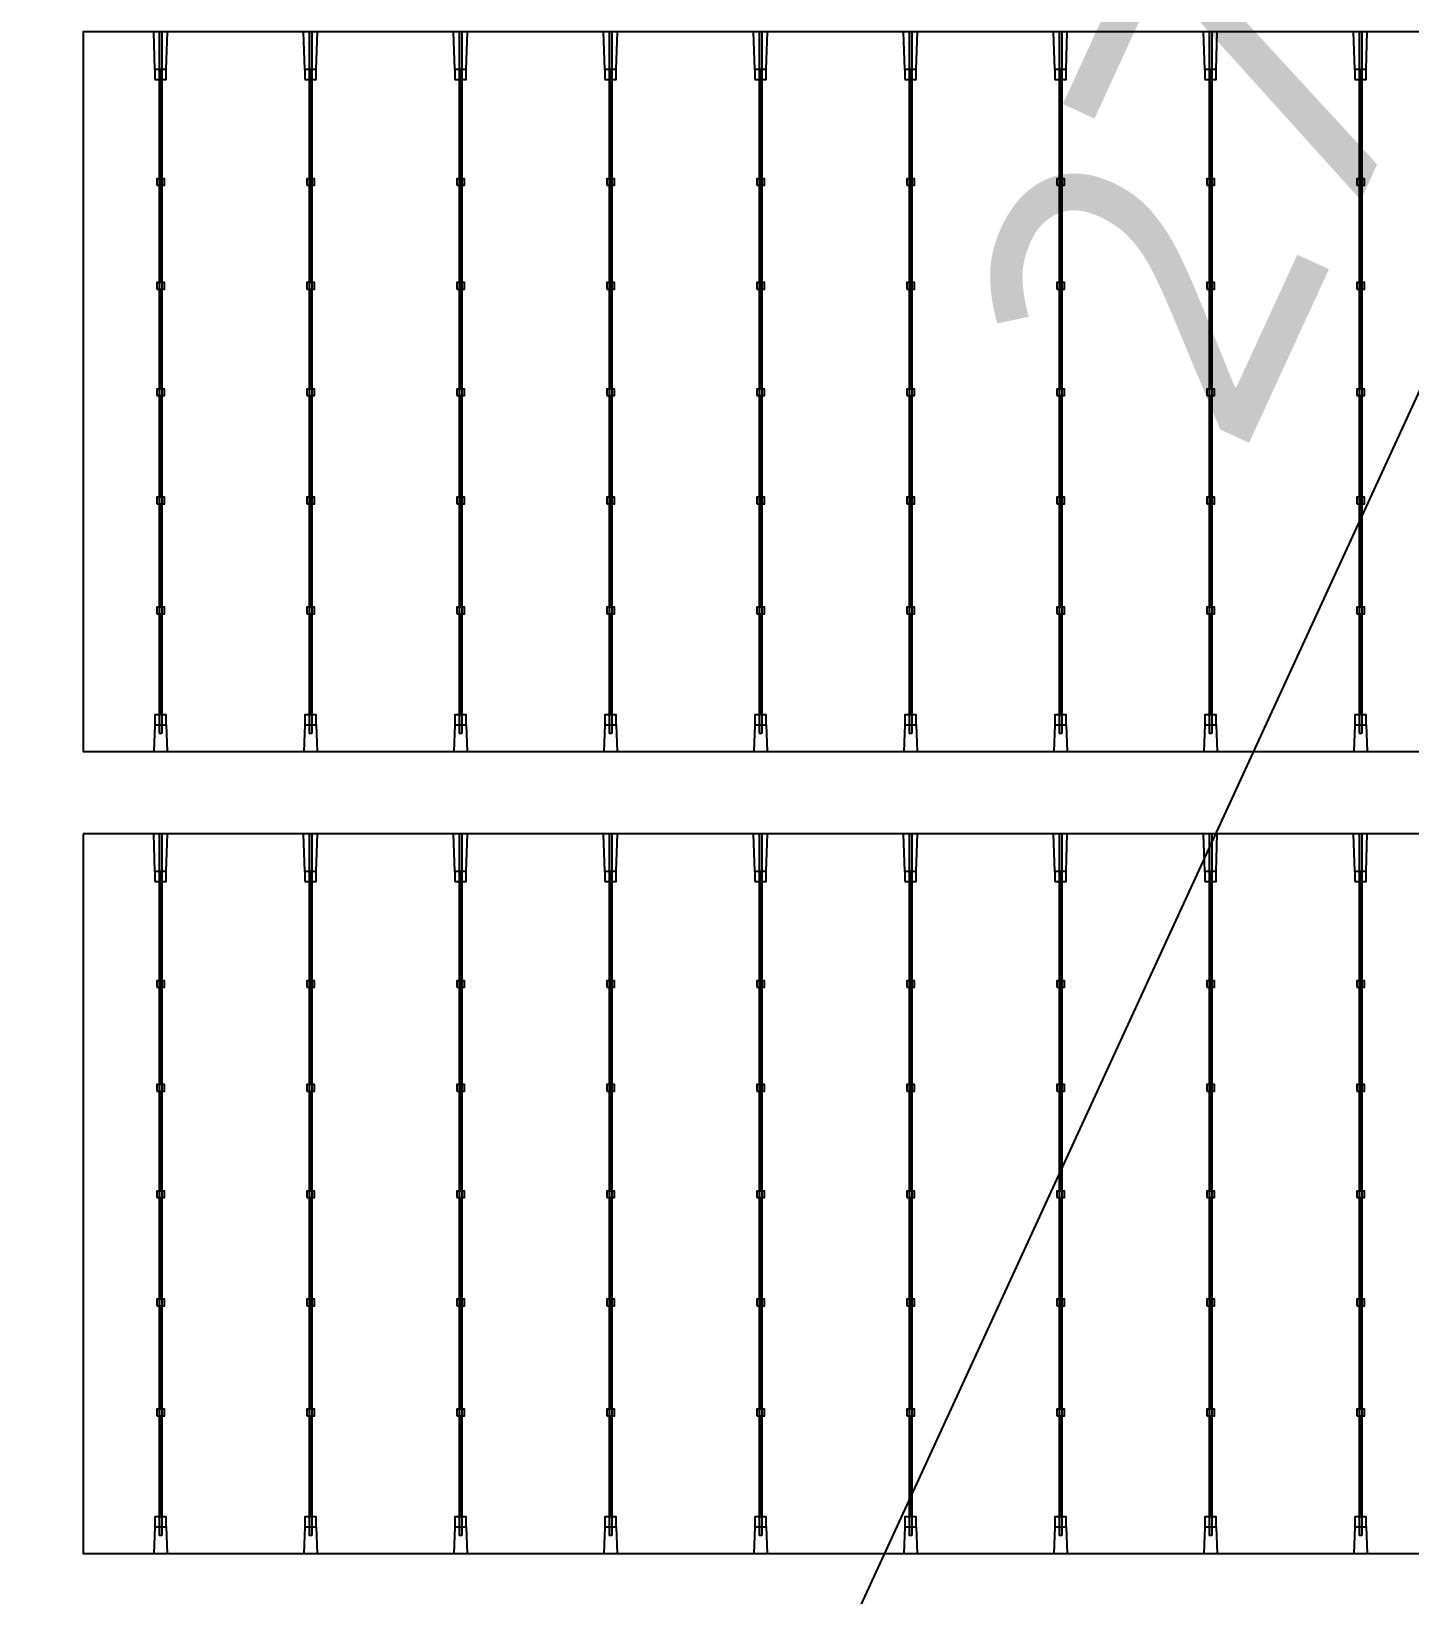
# Model space of a CAD drawing. Header units: millimetres. Extents: x 10297564 to 11610295, y -9287743 to -8409454.
# Drawn here: x 10428762 to 10430980, y -9093088 to -9090573 of the extents above; entities that cross this region are included whole.
import ezdxf

# ---------------------------------------------------------------- set-up
doc = ezdxf.new("R2010")
doc.units = ezdxf.units.MM
doc.header["$LTSCALE"] = 100
doc.layers.add('E1', color=1, linetype='Continuous')
doc.layers.add('Outline', color=5, linetype='Continuous', lineweight=25)
doc.styles.add('HL-S1', font='DotumChe.ttf')
doc.styles.add('MG', font='malgun.ttf')
doc.dimstyles.new('HL-100', dxfattribs={"dimscale": 100, "dimtxt": 3, "dimasz": 4, "dimexe": 2, "dimexo": 2, "dimgap": 1, "dimtad": 1, "dimdec": 0, "dimzin": 0, "dimlunit": 6, "dimtxsty": 'HL-S1', "dimblk": 'DOTSMALL', "dimcen": 4, "dimdle": 2, "dimclrd": 256, "dimclre": 256, "dimclrt": 4, "dimazin": 0, "dimtfac": 1, "dimtdec": 0, "dimtix": 1, "dimtmove": 2, "dimatfit": 3, "dimldrblk": 'DOTSMALL', "dimfxl": 1.5, "dimtolj": 1, "dimtzin": 0, "dimlwd": -1, "dimlwe": -1, "dimarcsym": 0})

# ---------------------------------------------------------------- blocks, each defined once
blk = doc.blocks.new('*D75')
at = {"layer": 'defpoints', "color": 0, "transparency": 16777216}
for p in [(10439230.2, -9073249.8), (10439230.2, -9073249.8), (10423426.7, -9107604.7)]:
    blk.add_point(p, dxfattribs=at)
at = {"layer": 'E1', "color": 1, "transparency": 16777216}
for p, q in [((10439593.6, -9073417), (10439593.6, -9073417)), ((10423593.8, -9107241.3), (10439063, -9073613.2)), ((10423790.1, -9107771.8), (10423790.1, -9107771.8))]:
    blk.add_line(p, q, dxfattribs=at)
for points in [[(10439002.4, -9073585.4), (10439123.6, -9073641.1), (10439230.2, -9073249.8)], [(10423533.3, -9107213.4), (10423654.4, -9107269.1), (10423426.7, -9107604.7)]]:
    blk.add_solid(points, dxfattribs=at)
at = {"layer": 'E1', "color": 7, "transparency": 16777216, "insert": (10430911.1, -9090235.3), "char_height": 500, "attachment_point": 5, "rotation": 65.2972, "style": 'MG'}
blk.add_mtext('\\A1;2711.1', dxfattribs=at)
blk = doc.blocks.new('_DotSmall')
at = {"color": 0, "linetype": 'ByBlock', "const_width": 0.5}
blk.add_lwpolyline([(-0.0625, 0, 1), (0.0625, 0, 1)], format="xyb", close=True, dxfattribs=at)

msp = doc.modelspace()

# ---------------------------------------------------------------- hatches: boundary and pattern name
at = {"true_color": 0x939598}
h = msp.add_hatch(color=252, dxfattribs=at)
h.dxf.hatch_style = 1
h.paths.add_polyline_path([(10428971.8, -9090573.7), (10428967.8, -9090573.7), (10428967.8, -9091702.1), (10428971.8, -9091702.1)])
h = msp.add_hatch(color=252, dxfattribs=at)
h.dxf.hatch_style = 1
h.paths.add_polyline_path([(10429213.1, -9090573.7), (10429209.1, -9090573.7), (10429209.1, -9091702.1), (10429213.1, -9091702.1)])
h = msp.add_hatch(color=252, dxfattribs=at)
h.dxf.hatch_style = 1
h.paths.add_polyline_path([(10429454.4, -9090573.7), (10429450.4, -9090573.7), (10429450.4, -9091702.1), (10429454.4, -9091702.1)])
h = msp.add_hatch(color=252, dxfattribs=at)
h.dxf.hatch_style = 1
h.paths.add_polyline_path([(10429695.7, -9090573.7), (10429691.7, -9090573.7), (10429691.7, -9091702.1), (10429695.7, -9091702.1)])
h = msp.add_hatch(color=252, dxfattribs=at)
h.dxf.hatch_style = 1
h.paths.add_polyline_path([(10429937.1, -9090573.7), (10429933, -9090573.7), (10429933, -9091702.1), (10429937.1, -9091702.1)])
h = msp.add_hatch(color=252, dxfattribs=at)
h.dxf.hatch_style = 1
h.paths.add_polyline_path([(10430178.4, -9090573.7), (10430174.3, -9090573.7), (10430174.3, -9091702.1), (10430178.4, -9091702.1)])
h = msp.add_hatch(color=252, dxfattribs=at)
h.dxf.hatch_style = 1
h.paths.add_polyline_path([(10430419.7, -9090573.7), (10430415.6, -9090573.7), (10430415.6, -9091702.1), (10430419.7, -9091702.1)])
h = msp.add_hatch(color=252, dxfattribs=at)
h.dxf.hatch_style = 1
h.paths.add_polyline_path([(10430661, -9090573.7), (10430656.9, -9090573.7), (10430656.9, -9091702.1), (10430661, -9091702.1)])
h = msp.add_hatch(color=252, dxfattribs=at)
h.dxf.hatch_style = 1
h.paths.add_polyline_path([(10430902.3, -9090573.7), (10430898.2, -9090573.7), (10430898.2, -9091702.1), (10430902.3, -9091702.1)])
h = msp.add_hatch(color=252, dxfattribs=at)
h.dxf.hatch_style = 1
h.paths.add_polyline_path([(10428971.8, -9091863.9), (10428967.8, -9091863.9), (10428967.8, -9092992.4), (10428971.8, -9092992.4)])
h = msp.add_hatch(color=252, dxfattribs=at)
h.dxf.hatch_style = 1
h.paths.add_polyline_path([(10429213.1, -9091863.9), (10429209.1, -9091863.9), (10429209.1, -9092992.4), (10429213.1, -9092992.4)])
h = msp.add_hatch(color=252, dxfattribs=at)
h.dxf.hatch_style = 1
h.paths.add_polyline_path([(10429454.4, -9091863.9), (10429450.4, -9091863.9), (10429450.4, -9092992.4), (10429454.4, -9092992.4)])
h = msp.add_hatch(color=252, dxfattribs=at)
h.dxf.hatch_style = 1
h.paths.add_polyline_path([(10429695.7, -9091863.9), (10429691.7, -9091863.9), (10429691.7, -9092992.4), (10429695.7, -9092992.4)])
h = msp.add_hatch(color=252, dxfattribs=at)
h.dxf.hatch_style = 1
h.paths.add_polyline_path([(10429937.1, -9091863.9), (10429933, -9091863.9), (10429933, -9092992.4), (10429937.1, -9092992.4)])
h = msp.add_hatch(color=252, dxfattribs=at)
h.dxf.hatch_style = 1
h.paths.add_polyline_path([(10430178.4, -9091863.9), (10430174.3, -9091863.9), (10430174.3, -9092992.4), (10430178.4, -9092992.4)])
h = msp.add_hatch(color=252, dxfattribs=at)
h.dxf.hatch_style = 1
h.paths.add_polyline_path([(10430419.7, -9091863.9), (10430415.6, -9091863.9), (10430415.6, -9092992.4), (10430419.7, -9092992.4)])
h = msp.add_hatch(color=252, dxfattribs=at)
h.dxf.hatch_style = 1
h.paths.add_polyline_path([(10430661, -9091863.9), (10430656.9, -9091863.9), (10430656.9, -9092992.4), (10430661, -9092992.4)])
h = msp.add_hatch(color=252, dxfattribs=at)
h.dxf.hatch_style = 1
h.paths.add_polyline_path([(10430902.3, -9091863.9), (10430898.2, -9091863.9), (10430898.2, -9092992.4), (10430902.3, -9092992.4)])

# ---------------------------------------------------------------- linework, layer by layer
for p, q in [((10428960.7, -9090634), (10428958.8, -9090573.7)), ((10428967.8, -9090573.7), (10428967.8, -9091702.1)), ((10428971.8, -9090573.7), (10428971.8, -9091702.1)), ((10428978.9, -9090634), (10428980.8, -9090573.7)), ((10429202, -9090634), (10429200.1, -9090573.7)), ((10429209.1, -9090573.7), (10429209.1, -9091702.1)), ((10429213.1, -9090573.7), (10429213.1, -9091702.1)), ((10429220.2, -9090634), (10429222.1, -9090573.7)), ((10429443.4, -9090634), (10429441.4, -9090573.7)), ((10429450.4, -9090573.7), (10429450.4, -9091702.1)), ((10429454.4, -9090573.7), (10429454.4, -9091702.1)), ((10429461.5, -9090634), (10429463.5, -9090573.7)), ((10429684.7, -9090634), (10429682.7, -9090573.7)), ((10429691.7, -9090573.7), (10429691.7, -9091702.1)), ((10429695.7, -9090573.7), (10429695.7, -9091702.1)), ((10429702.8, -9090634), (10429704.8, -9090573.7)), ((10429926, -9090634), (10429924, -9090573.7)), ((10429933, -9090573.7), (10429933, -9091702.1)), ((10429937.1, -9090573.7), (10429937.1, -9091702.1)), ((10429944.1, -9090634), (10429946.1, -9090573.7)), ((10430167.3, -9090634), (10430165.3, -9090573.7)), ((10430174.3, -9090573.7), (10430174.3, -9091702.1)), ((10430178.4, -9090573.7), (10430178.4, -9091702.1)), ((10430185.4, -9090634), (10430187.4, -9090573.7)), ((10430408.6, -9090634), (10430406.6, -9090573.7)), ((10430415.6, -9090573.7), (10430415.6, -9091702.1)), ((10430419.7, -9090573.7), (10430419.7, -9091702.1)), ((10430426.7, -9090634), (10430428.7, -9090573.7)), ((10430649.9, -9090634), (10430647.9, -9090573.7)), ((10430656.9, -9090573.7), (10430656.9, -9091702.1)), ((10430661, -9090573.7), (10430661, -9091702.1)), ((10430668, -9090634), (10430670, -9090573.7)), ((10430891.2, -9090634), (10430889.2, -9090573.7)), ((10430898.2, -9090573.7), (10430898.2, -9091702.1)), ((10430902.3, -9090573.7), (10430902.3, -9091702.1)), ((10430909.3, -9090634), (10430911.3, -9090573.7)), ((10428969.4, -9090634.7), (10428969.4, -9090977)), ((10428970.2, -9090634.7), (10428970.2, -9090977)), ((10429210.7, -9090634.7), (10429210.7, -9090977)), ((10429211.5, -9090634.7), (10429211.5, -9090977)), ((10429452, -9090634.7), (10429452, -9091148.2)), ((10429452.8, -9090634.7), (10429452.8, -9091148.2)), ((10429693.3, -9090634.7), (10429693.3, -9091148.2)), ((10429694.1, -9090634.7), (10429694.1, -9091148.2)), ((10429934.6, -9090634.7), (10429934.6, -9091148.2)), ((10429935.5, -9090634.7), (10429935.5, -9091148.2)), ((10430175.9, -9090634.7), (10430175.9, -9091148.2)), ((10430176.8, -9090634.7), (10430176.8, -9091148.2)), ((10430417.2, -9090634.7), (10430417.2, -9091148.2)), ((10430418.1, -9090634.7), (10430418.1, -9091148.2)), ((10430658.5, -9090634.7), (10430658.5, -9091148.2)), ((10430659.4, -9090634.7), (10430659.4, -9091148.2)), ((10430899.8, -9090634.7), (10430899.8, -9091148.2)), ((10430900.7, -9090634.7), (10430900.7, -9091148.2)), ((10428969.4, -9090987.4), (10428969.4, -9091148.2)), ((10428970.2, -9090987.4), (10428970.2, -9091148.2)), ((10429210.7, -9090987.4), (10429210.7, -9091148.2)), ((10429211.5, -9090987.4), (10429211.5, -9091148.2)), ((10428969.4, -9091158.7), (10428969.4, -9091322.3)), ((10428970.2, -9091158.7), (10428970.2, -9091322.3)), ((10429210.7, -9091158.7), (10429210.7, -9091499.2)), ((10429211.5, -9091158.7), (10429211.5, -9091499.2)), ((10429452, -9091158.7), (10429452, -9091499.2)), ((10429452.8, -9091158.7), (10429452.8, -9091499.2)), ((10429693.3, -9091158.7), (10429693.3, -9091499.2)), ((10429694.1, -9091158.7), (10429694.1, -9091499.2)), ((10429934.6, -9091158.7), (10429934.6, -9091499.2)), ((10429935.5, -9091158.7), (10429935.5, -9091499.2)), ((10430175.9, -9091158.7), (10430175.9, -9091499.2)), ((10430176.8, -9091158.7), (10430176.8, -9091499.2)), ((10430417.2, -9091158.7), (10430417.2, -9091499.2)), ((10430418.1, -9091158.7), (10430418.1, -9091499.2)), ((10430658.5, -9091158.7), (10430658.5, -9091499.2)), ((10430659.4, -9091158.7), (10430659.4, -9091499.2)), ((10430899.8, -9091158.7), (10430899.8, -9091499.2)), ((10430900.7, -9091158.7), (10430900.7, -9091499.2)), ((10428969.4, -9091332.8), (10428969.4, -9091499.2)), ((10428970.2, -9091332.8), (10428970.2, -9091499.2)), ((10428969.4, -9091509.6), (10428969.4, -9091672.1)), ((10428970.2, -9091509.6), (10428970.2, -9091672.1)), ((10429210.7, -9091509.6), (10429210.7, -9091672.1)), ((10429211.5, -9091509.6), (10429211.5, -9091672.1)), ((10429452, -9091509.6), (10429452, -9091672.1)), ((10429452.8, -9091509.6), (10429452.8, -9091672.1)), ((10429693.3, -9091509.6), (10429693.3, -9091672.1)), ((10429694.1, -9091509.6), (10429694.1, -9091672.1)), ((10429934.6, -9091509.6), (10429934.6, -9091672.1)), ((10429935.5, -9091509.6), (10429935.5, -9091672.1)), ((10430175.9, -9091509.6), (10430175.9, -9091672.1)), ((10430176.8, -9091509.6), (10430176.8, -9091672.1)), ((10430417.2, -9091509.6), (10430417.2, -9091672.1)), ((10430418.1, -9091509.6), (10430418.1, -9091672.1)), ((10430658.5, -9091509.6), (10430658.5, -9091672.1)), ((10430659.4, -9091509.6), (10430659.4, -9091672.1)), ((10430899.8, -9091509.6), (10430899.8, -9091672.1)), ((10430900.7, -9091509.6), (10430900.7, -9091672.1)), ((10428960.7, -9091688.2), (10428959.1, -9091731.4)), ((10428978.9, -9091688.2), (10428980.6, -9091731.4)), ((10429202, -9091688.2), (10429200.4, -9091731.4)), ((10429220.2, -9091688.2), (10429221.9, -9091731.4)), ((10429443.4, -9091688.2), (10429441.7, -9091731.4)), ((10429461.5, -9091688.2), (10429463.2, -9091731.4)), ((10429684.7, -9091688.2), (10429683, -9091731.4)), ((10429702.8, -9091688.2), (10429704.5, -9091731.4)), ((10429926, -9091688.2), (10429924.3, -9091731.4)), ((10429944.1, -9091688.2), (10429945.8, -9091731.4)), ((10430167.3, -9091688.2), (10430165.6, -9091731.4)), ((10430185.4, -9091688.2), (10430187.1, -9091731.4)), ((10430408.6, -9091688.2), (10430406.9, -9091731.4)), ((10430426.7, -9091688.2), (10430428.4, -9091731.4)), ((10430649.9, -9091688.2), (10430648.2, -9091731.4)), ((10430668, -9091688.2), (10430669.7, -9091731.4)), ((10430891.2, -9091688.2), (10430889.5, -9091731.4)), ((10430909.3, -9091688.2), (10430911, -9091731.4)), ((10428971.8, -9091702.1), (10428967.8, -9091702.1)), ((10429213.1, -9091702.1), (10429209.1, -9091702.1)), ((10429454.4, -9091702.1), (10429450.4, -9091702.1)), ((10429695.7, -9091702.1), (10429691.7, -9091702.1)), ((10429937.1, -9091702.1), (10429933, -9091702.1)), ((10430178.4, -9091702.1), (10430174.3, -9091702.1)), ((10430419.7, -9091702.1), (10430415.6, -9091702.1)), ((10430661, -9091702.1), (10430656.9, -9091702.1)), ((10430902.3, -9091702.1), (10430898.2, -9091702.1)), ((10428960.7, -9091924.2), (10428958.8, -9091863.9)), ((10428967.8, -9091863.9), (10428967.8, -9092992.4)), ((10428971.8, -9091863.9), (10428971.8, -9092992.4)), ((10428978.9, -9091924.2), (10428980.8, -9091863.9)), ((10429202, -9091924.2), (10429200.1, -9091863.9)), ((10429209.1, -9091863.9), (10429209.1, -9092992.4)), ((10429213.1, -9091863.9), (10429213.1, -9092992.4)), ((10429220.2, -9091924.2), (10429222.1, -9091863.9)), ((10429443.4, -9091924.2), (10429441.4, -9091863.9)), ((10429450.4, -9091863.9), (10429450.4, -9092992.4)), ((10429454.4, -9091863.9), (10429454.4, -9092992.4)), ((10429461.5, -9091924.2), (10429463.5, -9091863.9)), ((10429684.7, -9091924.2), (10429682.7, -9091863.9)), ((10429691.7, -9091863.9), (10429691.7, -9092992.4)), ((10429695.7, -9091863.9), (10429695.7, -9092992.4)), ((10429702.8, -9091924.2), (10429704.8, -9091863.9)), ((10429926, -9091924.2), (10429924, -9091863.9)), ((10429933, -9091863.9), (10429933, -9092992.4)), ((10429937.1, -9091863.9), (10429937.1, -9092992.4)), ((10429944.1, -9091924.2), (10429946.1, -9091863.9)), ((10430167.3, -9091924.2), (10430165.3, -9091863.9)), ((10430174.3, -9091863.9), (10430174.3, -9092992.4)), ((10430178.4, -9091863.9), (10430178.4, -9092992.4)), ((10430185.4, -9091924.2), (10430187.4, -9091863.9)), ((10430408.6, -9091924.2), (10430406.6, -9091863.9)), ((10430415.6, -9091863.9), (10430415.6, -9092992.4)), ((10430419.7, -9091863.9), (10430419.7, -9092992.4)), ((10430426.7, -9091924.2), (10430428.7, -9091863.9)), ((10430649.9, -9091924.2), (10430647.9, -9091863.9)), ((10430656.9, -9091863.9), (10430656.9, -9092992.4)), ((10430661, -9091863.9), (10430661, -9092992.4)), ((10430668, -9091924.2), (10430670, -9091863.9)), ((10430891.2, -9091924.2), (10430889.2, -9091863.9)), ((10430898.2, -9091863.9), (10430898.2, -9092992.4)), ((10430902.3, -9091863.9), (10430902.3, -9092992.4)), ((10430909.3, -9091924.2), (10430911.3, -9091863.9)), ((10428969.4, -9091924.9), (10428969.4, -9092267.2)), ((10428970.2, -9091924.9), (10428970.2, -9092267.2)), ((10429210.7, -9091924.9), (10429210.7, -9092267.2)), ((10429211.5, -9091924.9), (10429211.5, -9092267.2)), ((10429452, -9091924.9), (10429452, -9092438.5)), ((10429452.8, -9091924.9), (10429452.8, -9092438.5)), ((10429693.3, -9091924.9), (10429693.3, -9092438.5)), ((10429694.1, -9091924.9), (10429694.1, -9092438.5)), ((10429934.6, -9091924.9), (10429934.6, -9092438.5)), ((10429935.5, -9091924.9), (10429935.5, -9092438.5)), ((10430175.9, -9091924.9), (10430175.9, -9092438.5)), ((10430176.8, -9091924.9), (10430176.8, -9092438.5)), ((10430417.2, -9091924.9), (10430417.2, -9092438.5)), ((10430418.1, -9091924.9), (10430418.1, -9092438.5)), ((10430658.5, -9091924.9), (10430658.5, -9092438.5)), ((10430659.4, -9091924.9), (10430659.4, -9092438.5)), ((10430899.8, -9091924.9), (10430899.8, -9092438.5)), ((10430900.7, -9091924.9), (10430900.7, -9092438.5)), ((10428969.4, -9092277.6), (10428969.4, -9092438.5)), ((10428970.2, -9092277.6), (10428970.2, -9092438.5)), ((10429210.7, -9092277.6), (10429210.7, -9092438.5)), ((10429211.5, -9092277.6), (10429211.5, -9092438.5)), ((10428969.4, -9092448.9), (10428969.4, -9092612.5)), ((10428970.2, -9092448.9), (10428970.2, -9092612.5)), ((10429210.7, -9092448.9), (10429210.7, -9092789.4)), ((10429211.5, -9092448.9), (10429211.5, -9092789.4)), ((10429452, -9092448.9), (10429452, -9092789.4)), ((10429452.8, -9092448.9), (10429452.8, -9092789.4)), ((10429693.3, -9092448.9), (10429693.3, -9092789.4)), ((10429694.1, -9092448.9), (10429694.1, -9092789.4)), ((10429934.6, -9092448.9), (10429934.6, -9092789.4)), ((10429935.5, -9092448.9), (10429935.5, -9092789.4)), ((10430175.9, -9092448.9), (10430175.9, -9092789.4)), ((10430176.8, -9092448.9), (10430176.8, -9092789.4)), ((10430417.2, -9092448.9), (10430417.2, -9092789.4)), ((10430418.1, -9092448.9), (10430418.1, -9092789.4)), ((10430658.5, -9092448.9), (10430658.5, -9092789.4)), ((10430659.4, -9092448.9), (10430659.4, -9092789.4)), ((10430899.8, -9092448.9), (10430899.8, -9092789.4)), ((10430900.7, -9092448.9), (10430900.7, -9092789.4)), ((10428969.4, -9092623), (10428969.4, -9092789.4)), ((10428970.2, -9092623), (10428970.2, -9092789.4)), ((10428969.4, -9092799.9), (10428969.4, -9092962.4)), ((10428970.2, -9092799.9), (10428970.2, -9092962.4)), ((10429210.7, -9092799.9), (10429210.7, -9092962.4)), ((10429211.5, -9092799.9), (10429211.5, -9092962.4)), ((10429452, -9092799.9), (10429452, -9092962.4)), ((10429452.8, -9092799.9), (10429452.8, -9092962.4)), ((10429693.3, -9092799.9), (10429693.3, -9092962.4)), ((10429694.1, -9092799.9), (10429694.1, -9092962.4)), ((10429934.6, -9092799.9), (10429934.6, -9092962.4)), ((10429935.5, -9092799.9), (10429935.5, -9092962.4)), ((10430175.9, -9092799.9), (10430175.9, -9092962.4)), ((10430176.8, -9092799.9), (10430176.8, -9092962.4)), ((10430417.2, -9092799.9), (10430417.2, -9092962.4)), ((10430418.1, -9092799.9), (10430418.1, -9092962.4)), ((10430658.5, -9092799.9), (10430658.5, -9092962.4)), ((10430659.4, -9092799.9), (10430659.4, -9092962.4)), ((10430899.8, -9092799.9), (10430899.8, -9092962.4)), ((10430900.7, -9092799.9), (10430900.7, -9092962.4)), ((10428960.7, -9092978.4), (10428959.1, -9093021.6)), ((10428978.9, -9092978.4), (10428980.6, -9093021.6)), ((10429202, -9092978.4), (10429200.4, -9093021.6)), ((10429220.2, -9092978.4), (10429221.9, -9093021.6)), ((10429443.4, -9092978.4), (10429441.7, -9093021.6)), ((10429461.5, -9092978.4), (10429463.2, -9093021.6)), ((10429684.7, -9092978.4), (10429683, -9093021.6)), ((10429702.8, -9092978.4), (10429704.5, -9093021.6)), ((10429926, -9092978.4), (10429924.3, -9093021.6)), ((10429944.1, -9092978.4), (10429945.8, -9093021.6)), ((10430167.3, -9092978.4), (10430165.6, -9093021.6)), ((10430185.4, -9092978.4), (10430187.1, -9093021.6)), ((10430408.6, -9092978.4), (10430406.9, -9093021.6)), ((10430426.7, -9092978.4), (10430428.4, -9093021.6)), ((10430649.9, -9092978.4), (10430648.2, -9093021.6)), ((10430668, -9092978.4), (10430669.7, -9093021.6)), ((10430891.2, -9092978.4), (10430889.5, -9093021.6)), ((10430909.3, -9092978.4), (10430911, -9093021.6)), ((10428971.8, -9092992.4), (10428967.8, -9092992.4)), ((10429213.1, -9092992.4), (10429209.1, -9092992.4)), ((10429454.4, -9092992.4), (10429450.4, -9092992.4)), ((10429695.7, -9092992.4), (10429691.7, -9092992.4)), ((10429937.1, -9092992.4), (10429933, -9092992.4)), ((10430178.4, -9092992.4), (10430174.3, -9092992.4)), ((10430419.7, -9092992.4), (10430415.6, -9092992.4)), ((10430661, -9092992.4), (10430656.9, -9092992.4)), ((10430902.3, -9092992.4), (10430898.2, -9092992.4))]:
    msp.add_line(p, q)
at = {"color": 4}
for points in [[(10428960.7, -9090650), (10428978.9, -9090650), (10428978.9, -9090634), (10428960.7, -9090634)], [(10429202, -9090650), (10429220.2, -9090650), (10429220.2, -9090634), (10429202, -9090634)], [(10429443.4, -9090650), (10429461.5, -9090650), (10429461.5, -9090634), (10429443.4, -9090634)], [(10429684.7, -9090650), (10429702.8, -9090650), (10429702.8, -9090634), (10429684.7, -9090634)], [(10429926, -9090650), (10429944.1, -9090650), (10429944.1, -9090634), (10429926, -9090634)], [(10430167.3, -9090650), (10430185.4, -9090650), (10430185.4, -9090634), (10430167.3, -9090634)], [(10430408.6, -9090650), (10430426.7, -9090650), (10430426.7, -9090634), (10430408.6, -9090634)], [(10430649.9, -9090650), (10430668, -9090650), (10430668, -9090634), (10430649.9, -9090634)], [(10430891.2, -9090650), (10430909.3, -9090650), (10430909.3, -9090634), (10430891.2, -9090634)], [(10428963.9, -9090820.3), (10428976.4, -9090820.3), (10428976.4, -9090809.9), (10428963.9, -9090809.9)], [(10429205.2, -9090820.3), (10429217.7, -9090820.3), (10429217.7, -9090809.9), (10429205.2, -9090809.9)], [(10429446.5, -9090820.3), (10429459, -9090820.3), (10429459, -9090809.9), (10429446.5, -9090809.9)], [(10429687.8, -9090820.3), (10429700.4, -9090820.3), (10429700.4, -9090809.9), (10429687.8, -9090809.9)], [(10429929.1, -9090820.3), (10429941.7, -9090820.3), (10429941.7, -9090809.9), (10429929.1, -9090809.9)], [(10430170.4, -9090820.3), (10430183, -9090820.3), (10430183, -9090809.9), (10430170.4, -9090809.9)], [(10430411.7, -9090820.3), (10430424.3, -9090820.3), (10430424.3, -9090809.9), (10430411.7, -9090809.9)], [(10430653, -9090820.3), (10430665.6, -9090820.3), (10430665.6, -9090809.9), (10430653, -9090809.9)], [(10430894.3, -9090820.3), (10430906.9, -9090820.3), (10430906.9, -9090809.9), (10430894.3, -9090809.9)], [(10428963.9, -9090987.4), (10428976.4, -9090987.4), (10428976.4, -9090977), (10428963.9, -9090977)], [(10429205.2, -9090987.4), (10429217.7, -9090987.4), (10429217.7, -9090977), (10429205.2, -9090977)], [(10429446.5, -9090987.4), (10429459, -9090987.4), (10429459, -9090977), (10429446.5, -9090977)], [(10429687.8, -9090987.4), (10429700.4, -9090987.4), (10429700.4, -9090977), (10429687.8, -9090977)], [(10429929.1, -9090987.4), (10429941.7, -9090987.4), (10429941.7, -9090977), (10429929.1, -9090977)], [(10430170.4, -9090987.4), (10430183, -9090987.4), (10430183, -9090977), (10430170.4, -9090977)], [(10430411.7, -9090987.4), (10430424.3, -9090987.4), (10430424.3, -9090977), (10430411.7, -9090977)], [(10430653, -9090987.4), (10430665.6, -9090987.4), (10430665.6, -9090977), (10430653, -9090977)], [(10430894.3, -9090987.4), (10430906.9, -9090987.4), (10430906.9, -9090977), (10430894.3, -9090977)], [(10428963.9, -9091158.7), (10428976.4, -9091158.7), (10428976.4, -9091148.2), (10428963.9, -9091148.2)], [(10429205.2, -9091158.7), (10429217.7, -9091158.7), (10429217.7, -9091148.2), (10429205.2, -9091148.2)], [(10429446.5, -9091158.7), (10429459, -9091158.7), (10429459, -9091148.2), (10429446.5, -9091148.2)], [(10429687.8, -9091158.7), (10429700.4, -9091158.7), (10429700.4, -9091148.2), (10429687.8, -9091148.2)], [(10429929.1, -9091158.7), (10429941.7, -9091158.7), (10429941.7, -9091148.2), (10429929.1, -9091148.2)], [(10430170.4, -9091158.7), (10430183, -9091158.7), (10430183, -9091148.2), (10430170.4, -9091148.2)], [(10430411.7, -9091158.7), (10430424.3, -9091158.7), (10430424.3, -9091148.2), (10430411.7, -9091148.2)], [(10430653, -9091158.7), (10430665.6, -9091158.7), (10430665.6, -9091148.2), (10430653, -9091148.2)], [(10430894.3, -9091158.7), (10430906.9, -9091158.7), (10430906.9, -9091148.2), (10430894.3, -9091148.2)], [(10428963.9, -9091332.8), (10428976.4, -9091332.8), (10428976.4, -9091322.3), (10428963.9, -9091322.3)], [(10429205.2, -9091332.8), (10429217.7, -9091332.8), (10429217.7, -9091322.3), (10429205.2, -9091322.3)], [(10429446.5, -9091332.8), (10429459, -9091332.8), (10429459, -9091322.3), (10429446.5, -9091322.3)], [(10429687.8, -9091332.8), (10429700.4, -9091332.8), (10429700.4, -9091322.3), (10429687.8, -9091322.3)], [(10429929.1, -9091332.8), (10429941.7, -9091332.8), (10429941.7, -9091322.3), (10429929.1, -9091322.3)], [(10430170.4, -9091332.8), (10430183, -9091332.8), (10430183, -9091322.3), (10430170.4, -9091322.3)], [(10430411.7, -9091332.8), (10430424.3, -9091332.8), (10430424.3, -9091322.3), (10430411.7, -9091322.3)], [(10430653, -9091332.8), (10430665.6, -9091332.8), (10430665.6, -9091322.3), (10430653, -9091322.3)], [(10430894.3, -9091332.8), (10430906.9, -9091332.8), (10430906.9, -9091322.3), (10430894.3, -9091322.3)], [(10428963.9, -9091509.6), (10428976.4, -9091509.6), (10428976.4, -9091499.2), (10428963.9, -9091499.2)], [(10429205.2, -9091509.6), (10429217.7, -9091509.6), (10429217.7, -9091499.2), (10429205.2, -9091499.2)], [(10429446.5, -9091509.6), (10429459, -9091509.6), (10429459, -9091499.2), (10429446.5, -9091499.2)], [(10429687.8, -9091509.6), (10429700.4, -9091509.6), (10429700.4, -9091499.2), (10429687.8, -9091499.2)], [(10429929.1, -9091509.6), (10429941.7, -9091509.6), (10429941.7, -9091499.2), (10429929.1, -9091499.2)], [(10430170.4, -9091509.6), (10430183, -9091509.6), (10430183, -9091499.2), (10430170.4, -9091499.2)], [(10430411.7, -9091509.6), (10430424.3, -9091509.6), (10430424.3, -9091499.2), (10430411.7, -9091499.2)], [(10430653, -9091509.6), (10430665.6, -9091509.6), (10430665.6, -9091499.2), (10430653, -9091499.2)], [(10430894.3, -9091509.6), (10430906.9, -9091509.6), (10430906.9, -9091499.2), (10430894.3, -9091499.2)], [(10428960.7, -9091688.2), (10428978.9, -9091688.2), (10428978.9, -9091672.1), (10428960.7, -9091672.1)], [(10429202, -9091688.2), (10429220.2, -9091688.2), (10429220.2, -9091672.1), (10429202, -9091672.1)], [(10429443.4, -9091688.2), (10429461.5, -9091688.2), (10429461.5, -9091672.1), (10429443.4, -9091672.1)], [(10429684.7, -9091688.2), (10429702.8, -9091688.2), (10429702.8, -9091672.1), (10429684.7, -9091672.1)], [(10429926, -9091688.2), (10429944.1, -9091688.2), (10429944.1, -9091672.1), (10429926, -9091672.1)], [(10430167.3, -9091688.2), (10430185.4, -9091688.2), (10430185.4, -9091672.1), (10430167.3, -9091672.1)], [(10430408.6, -9091688.2), (10430426.7, -9091688.2), (10430426.7, -9091672.1), (10430408.6, -9091672.1)], [(10430649.9, -9091688.2), (10430668, -9091688.2), (10430668, -9091672.1), (10430649.9, -9091672.1)], [(10430891.2, -9091688.2), (10430909.3, -9091688.2), (10430909.3, -9091672.1), (10430891.2, -9091672.1)], [(10428960.7, -9091940.2), (10428978.9, -9091940.2), (10428978.9, -9091924.2), (10428960.7, -9091924.2)], [(10429202, -9091940.2), (10429220.2, -9091940.2), (10429220.2, -9091924.2), (10429202, -9091924.2)], [(10429443.4, -9091940.2), (10429461.5, -9091940.2), (10429461.5, -9091924.2), (10429443.4, -9091924.2)], [(10429684.7, -9091940.2), (10429702.8, -9091940.2), (10429702.8, -9091924.2), (10429684.7, -9091924.2)], [(10429926, -9091940.2), (10429944.1, -9091940.2), (10429944.1, -9091924.2), (10429926, -9091924.2)], [(10430167.3, -9091940.2), (10430185.4, -9091940.2), (10430185.4, -9091924.2), (10430167.3, -9091924.2)], [(10430408.6, -9091940.2), (10430426.7, -9091940.2), (10430426.7, -9091924.2), (10430408.6, -9091924.2)], [(10430649.9, -9091940.2), (10430668, -9091940.2), (10430668, -9091924.2), (10430649.9, -9091924.2)], [(10430891.2, -9091940.2), (10430909.3, -9091940.2), (10430909.3, -9091924.2), (10430891.2, -9091924.2)], [(10428963.9, -9092110.5), (10428976.4, -9092110.5), (10428976.4, -9092100.1), (10428963.9, -9092100.1)], [(10429205.2, -9092110.5), (10429217.7, -9092110.5), (10429217.7, -9092100.1), (10429205.2, -9092100.1)], [(10429446.5, -9092110.5), (10429459, -9092110.5), (10429459, -9092100.1), (10429446.5, -9092100.1)], [(10429687.8, -9092110.5), (10429700.4, -9092110.5), (10429700.4, -9092100.1), (10429687.8, -9092100.1)], [(10429929.1, -9092110.5), (10429941.7, -9092110.5), (10429941.7, -9092100.1), (10429929.1, -9092100.1)], [(10430170.4, -9092110.5), (10430183, -9092110.5), (10430183, -9092100.1), (10430170.4, -9092100.1)], [(10430411.7, -9092110.5), (10430424.3, -9092110.5), (10430424.3, -9092100.1), (10430411.7, -9092100.1)], [(10430653, -9092110.5), (10430665.6, -9092110.5), (10430665.6, -9092100.1), (10430653, -9092100.1)], [(10430894.3, -9092110.5), (10430906.9, -9092110.5), (10430906.9, -9092100.1), (10430894.3, -9092100.1)], [(10428963.9, -9092277.6), (10428976.4, -9092277.6), (10428976.4, -9092267.2), (10428963.9, -9092267.2)], [(10429205.2, -9092277.6), (10429217.7, -9092277.6), (10429217.7, -9092267.2), (10429205.2, -9092267.2)], [(10429446.5, -9092277.6), (10429459, -9092277.6), (10429459, -9092267.2), (10429446.5, -9092267.2)], [(10429687.8, -9092277.6), (10429700.4, -9092277.6), (10429700.4, -9092267.2), (10429687.8, -9092267.2)], [(10429929.1, -9092277.6), (10429941.7, -9092277.6), (10429941.7, -9092267.2), (10429929.1, -9092267.2)], [(10430170.4, -9092277.6), (10430183, -9092277.6), (10430183, -9092267.2), (10430170.4, -9092267.2)], [(10430411.7, -9092277.6), (10430424.3, -9092277.6), (10430424.3, -9092267.2), (10430411.7, -9092267.2)], [(10430653, -9092277.6), (10430665.6, -9092277.6), (10430665.6, -9092267.2), (10430653, -9092267.2)], [(10430894.3, -9092277.6), (10430906.9, -9092277.6), (10430906.9, -9092267.2), (10430894.3, -9092267.2)], [(10428963.9, -9092448.9), (10428976.4, -9092448.9), (10428976.4, -9092438.5), (10428963.9, -9092438.5)], [(10429205.2, -9092448.9), (10429217.7, -9092448.9), (10429217.7, -9092438.5), (10429205.2, -9092438.5)], [(10429446.5, -9092448.9), (10429459, -9092448.9), (10429459, -9092438.5), (10429446.5, -9092438.5)], [(10429687.8, -9092448.9), (10429700.4, -9092448.9), (10429700.4, -9092438.5), (10429687.8, -9092438.5)], [(10429929.1, -9092448.9), (10429941.7, -9092448.9), (10429941.7, -9092438.5), (10429929.1, -9092438.5)], [(10430170.4, -9092448.9), (10430183, -9092448.9), (10430183, -9092438.5), (10430170.4, -9092438.5)], [(10430411.7, -9092448.9), (10430424.3, -9092448.9), (10430424.3, -9092438.5), (10430411.7, -9092438.5)], [(10430653, -9092448.9), (10430665.6, -9092448.9), (10430665.6, -9092438.5), (10430653, -9092438.5)], [(10430894.3, -9092448.9), (10430906.9, -9092448.9), (10430906.9, -9092438.5), (10430894.3, -9092438.5)], [(10428963.9, -9092623), (10428976.4, -9092623), (10428976.4, -9092612.5), (10428963.9, -9092612.5)], [(10429205.2, -9092623), (10429217.7, -9092623), (10429217.7, -9092612.5), (10429205.2, -9092612.5)], [(10429446.5, -9092623), (10429459, -9092623), (10429459, -9092612.5), (10429446.5, -9092612.5)], [(10429687.8, -9092623), (10429700.4, -9092623), (10429700.4, -9092612.5), (10429687.8, -9092612.5)], [(10429929.1, -9092623), (10429941.7, -9092623), (10429941.7, -9092612.5), (10429929.1, -9092612.5)], [(10430170.4, -9092623), (10430183, -9092623), (10430183, -9092612.5), (10430170.4, -9092612.5)], [(10430411.7, -9092623), (10430424.3, -9092623), (10430424.3, -9092612.5), (10430411.7, -9092612.5)], [(10430653, -9092623), (10430665.6, -9092623), (10430665.6, -9092612.5), (10430653, -9092612.5)], [(10430894.3, -9092623), (10430906.9, -9092623), (10430906.9, -9092612.5), (10430894.3, -9092612.5)], [(10428963.9, -9092799.9), (10428976.4, -9092799.9), (10428976.4, -9092789.4), (10428963.9, -9092789.4)], [(10429205.2, -9092799.9), (10429217.7, -9092799.9), (10429217.7, -9092789.4), (10429205.2, -9092789.4)], [(10429446.5, -9092799.9), (10429459, -9092799.9), (10429459, -9092789.4), (10429446.5, -9092789.4)], [(10429687.8, -9092799.9), (10429700.4, -9092799.9), (10429700.4, -9092789.4), (10429687.8, -9092789.4)], [(10429929.1, -9092799.9), (10429941.7, -9092799.9), (10429941.7, -9092789.4), (10429929.1, -9092789.4)], [(10430170.4, -9092799.9), (10430183, -9092799.9), (10430183, -9092789.4), (10430170.4, -9092789.4)], [(10430411.7, -9092799.9), (10430424.3, -9092799.9), (10430424.3, -9092789.4), (10430411.7, -9092789.4)], [(10430653, -9092799.9), (10430665.6, -9092799.9), (10430665.6, -9092789.4), (10430653, -9092789.4)], [(10430894.3, -9092799.9), (10430906.9, -9092799.9), (10430906.9, -9092789.4), (10430894.3, -9092789.4)], [(10428960.7, -9092978.4), (10428978.9, -9092978.4), (10428978.9, -9092962.4), (10428960.7, -9092962.4)], [(10429202, -9092978.4), (10429220.2, -9092978.4), (10429220.2, -9092962.4), (10429202, -9092962.4)], [(10429443.4, -9092978.4), (10429461.5, -9092978.4), (10429461.5, -9092962.4), (10429443.4, -9092962.4)], [(10429684.7, -9092978.4), (10429702.8, -9092978.4), (10429702.8, -9092962.4), (10429684.7, -9092962.4)], [(10429926, -9092978.4), (10429944.1, -9092978.4), (10429944.1, -9092962.4), (10429926, -9092962.4)], [(10430167.3, -9092978.4), (10430185.4, -9092978.4), (10430185.4, -9092962.4), (10430167.3, -9092962.4)], [(10430408.6, -9092978.4), (10430426.7, -9092978.4), (10430426.7, -9092962.4), (10430408.6, -9092962.4)], [(10430649.9, -9092978.4), (10430668, -9092978.4), (10430668, -9092962.4), (10430649.9, -9092962.4)], [(10430891.2, -9092978.4), (10430909.3, -9092978.4), (10430909.3, -9092962.4), (10430891.2, -9092962.4)]]:
    msp.add_lwpolyline(points, close=True, dxfattribs=at)
at = {"layer": 'Outline'}
msp.add_lwpolyline([(10431064, -9090573.7), (10428845.6, -9090573.7), (10428845.6, -9091731.4), (10431244.7, -9091731.4), (10431244.7, -9090584.2)], dxfattribs=at)
msp.add_lwpolyline([(10428845.6, -9091863.9), (10428845.6, -9093021.6), (10431244.7, -9093021.6), (10431244.7, -9091863.9)], close=True, dxfattribs=at)

# ---------------------------------------------------------------- dimensions: what is measured, and where the dimension line sits
at = {"layer": 'E1'}
dim = msp.add_aligned_dim(p1=(10423426.7, -9107604.7), p2=(10439230.2, -9073249.8), distance=0, text='2711.1', dimstyle='HL-100', override={"dimscale": 200, "dimtxt": 2.5, "dimasz": 2, "dimtxsty": 'MG', "dimsah": 1, "dimclrd": 1, "dimclre": 1, "dimclrt": 7}, dxfattribs=at)
dim.commit()
dim.dimension.update_dxf_attribs({"geometry": '*D75', "text_midpoint": (10430911.1, -9090235.3)})

doc.saveas('drawing.dxf')
